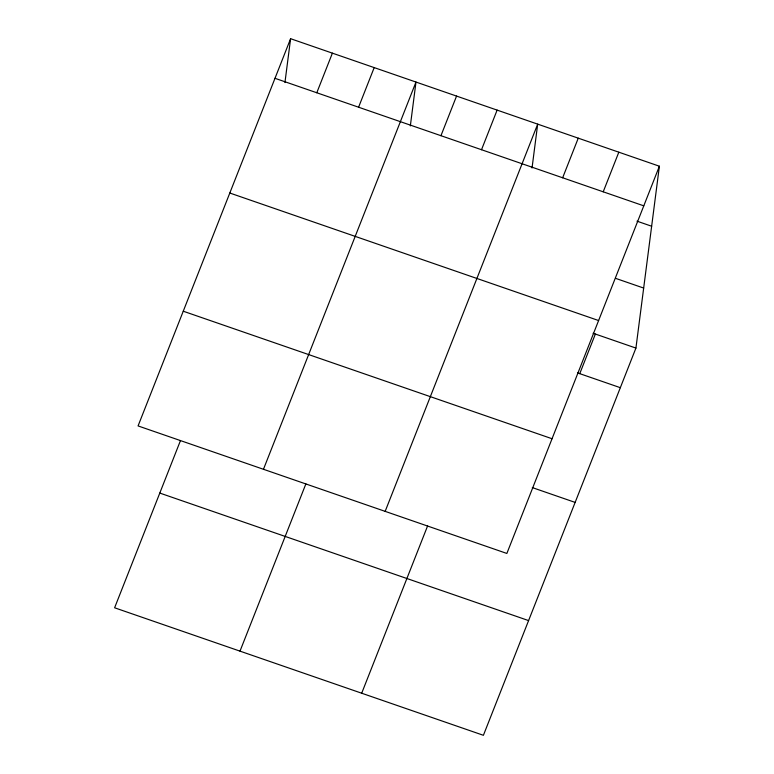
<?xml version="1.0" encoding="UTF-8"?>
<svg xmlns="http://www.w3.org/2000/svg" width="774" height="774" viewBox="0 0 774 774"><rect width="100%" height="100%" fill="white"/><g stroke="black" fill="none" stroke-linecap="round" stroke-linejoin="round"><path stroke-width="1.16" d="M284.938 82.557L290.598 38.7L659.39 166.217L635.928 348.077L483.402 735.3L114.61 607.784L180.487 440.541M410.336 125.91L415.986 82.054L263.46 469.286M532.038 167.997L537.688 124.14L385.162 511.362M290.598 38.7L138.072 425.923L506.864 553.449L659.39 166.217M316.789 92.764L332.394 53.154M358.585 107.218L374.19 67.609M440.948 135.702L456.554 96.082M239.998 651.137L305.875 483.895M481.515 149.721L497.121 110.111M562.65 177.778L578.255 138.169M361.7 693.214L427.577 525.981M603.217 191.807L618.823 152.197M579.765 373.658L595.361 334.049M274.993 78.309L643.784 205.836M637.002 221.171L651.65 226.231M615.504 278.321L643.678 288.063M229.81 193.026L598.602 320.542M593.116 333.265L635.928 348.077M577.51 372.884L620.332 387.687M183.254 311.216L552.046 438.732M532.319 487.591L575.14 502.403M159.792 493.067L528.584 620.584"/></g></svg>
